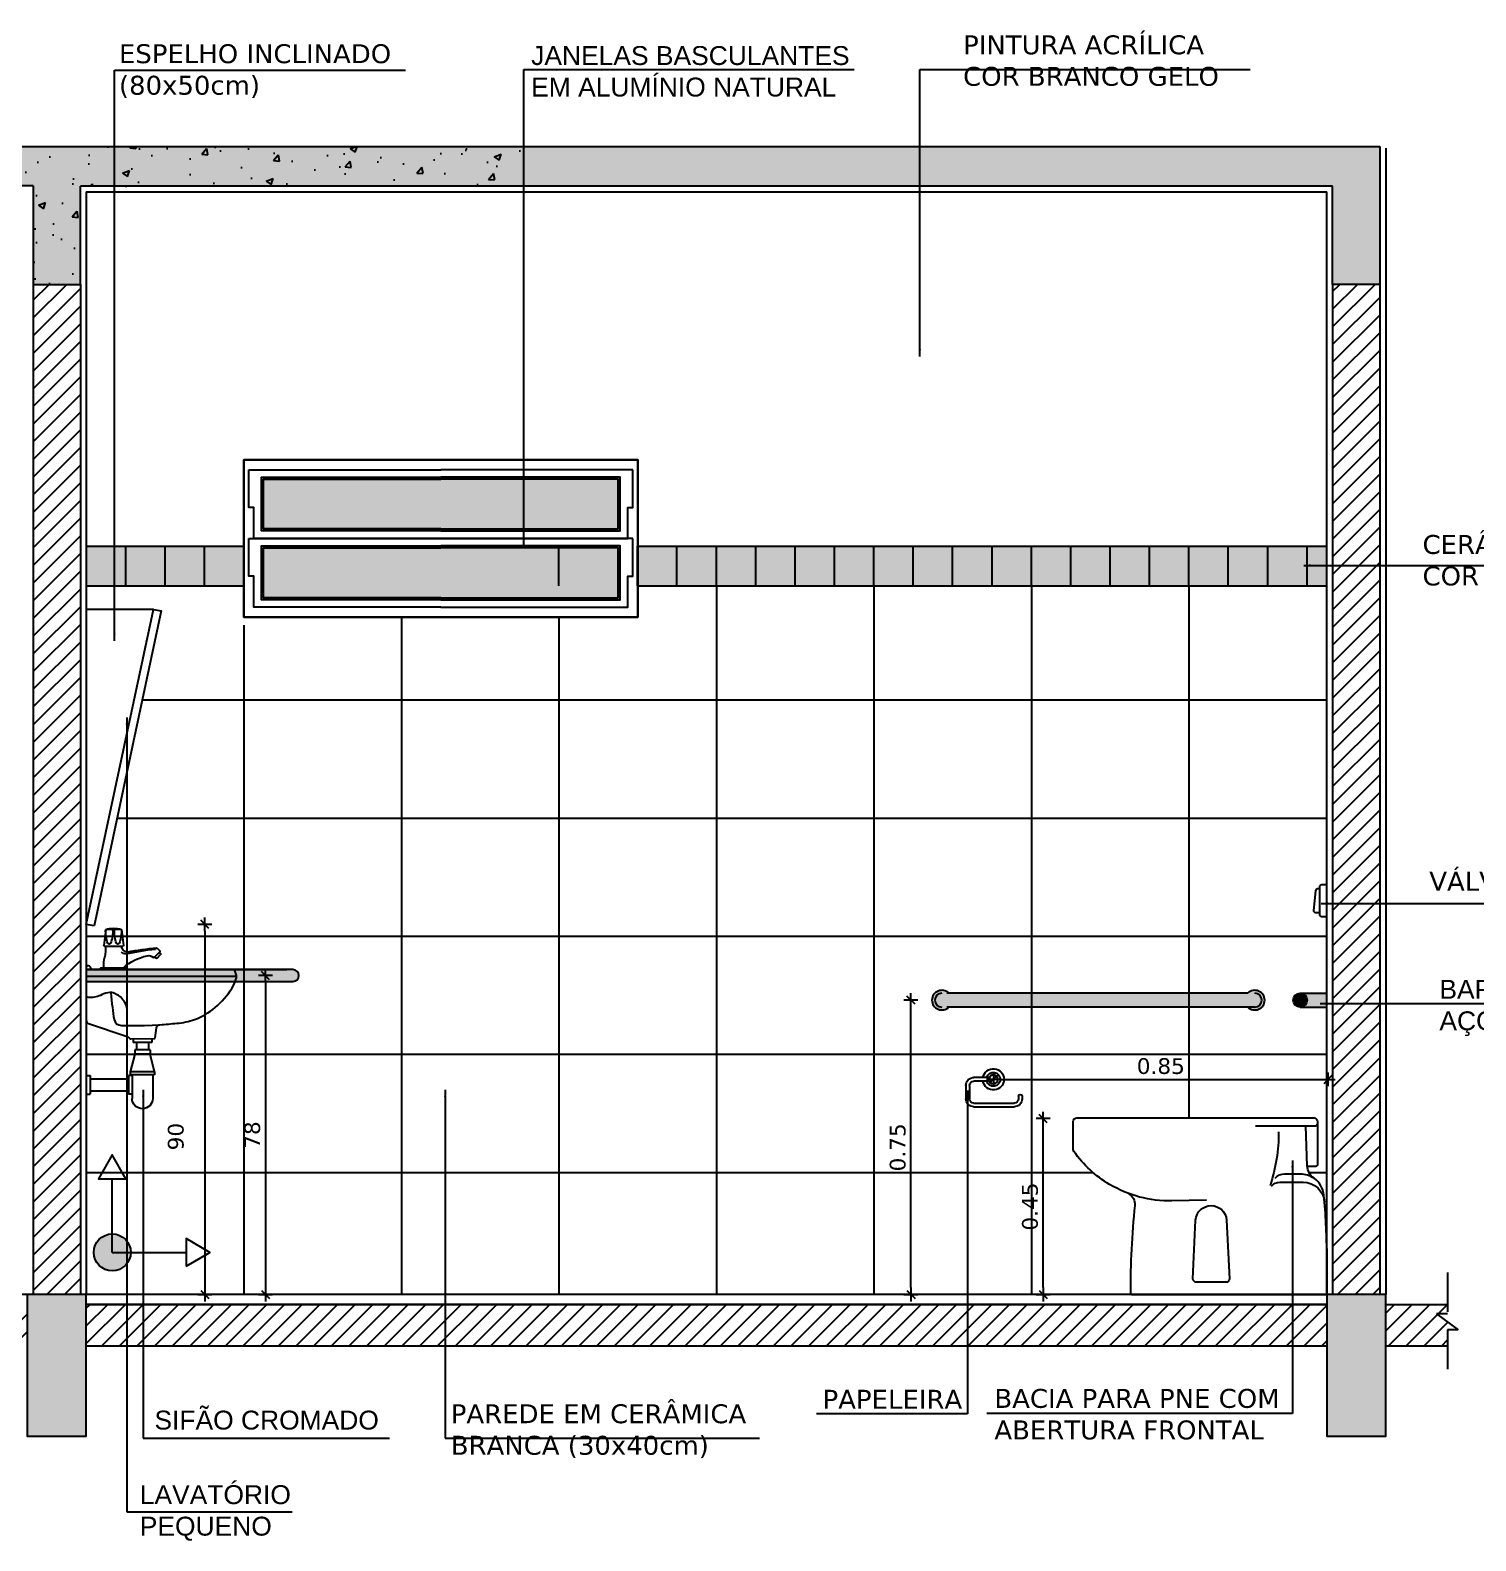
# Model space of a CAD drawing. Extents: x -36 to 357, y 137 to 237.
# Drawn here: x 11.603 to 15.274, y 202.819 to 206.655 of the extents above; entities that cross this region are included whole.
import ezdxf

# ---------------------------------------------------------------- set-up
doc = ezdxf.new("R2010")
doc.units = 0
doc.header["$LTSCALE"] = 0.01
doc.linetypes.add('TRACEJADO_P', pattern=[0.1875, 0.125, -0.0625])
doc.layers.get('0').update_dxf_attribs({"linetype": 'CONTINUOUS'})
doc.layers.get('DEFPOINTS').update_dxf_attribs({"linetype": 'CONTINUOUS'})
for name, color, linetype in [('01', 1, 'CONTINUOUS'), ('0_HATCH', 1, 'CONTINUOUS'), ('252', 252, 'CONTINUOUS'), ('A-ESQUADRIAS', 2, 'CONTINUOUS'), ('A-SIMBO', 2, 'CONTINUOUS'), ('AR-CORTE', 1, 'CONTINUOUS'), ('AR-ID-PIS', 1, 'CONTINUOUS'), ('ARQ-ALV-CORTE', 3, 'CONTINUOUS'), ('ARQ-CTA-1_025', 1, 'CONTINUOUS'), ('ARQ-EQP-VISTA', 1, 'CONTINUOUS'), ('ARQ-HTC', 9, 'CONTINUOUS'), ('ARQ-SMB-1_025', 1, 'CONTINUOUS'), ('ARQ-TXT-1_025', 2, 'CONTINUOUS'), ('ARQ_CORTE', 1, 'CONTINUOUS')]:
    doc.layers.add(name, color=color, linetype=linetype)
doc.styles.add('ESC-50-A20', font='arial.ttf', dxfattribs={"height": 0.1})
doc.styles.add('FNDE Texto Cota 0025', font='verdana.ttf', dxfattribs={"height": 0.04})
doc.dimstyles.new('FNDE 1-0025', dxfattribs={"dimscale": 5, "dimtxt": 0.04, "dimasz": 0.0035, "dimexe": 0.15, "dimexo": 0.15, "dimgap": 0.0025, "dimtad": 1, "dimzin": 1, "dimdsep": 46, "dimtxsty": 'FNDE Texto Cota 0025', "dimblk": 'tic', "dimcen": 0.015, "dimdle": 0.15, "dimse1": 1, "dimse2": 1, "dimclrd": 251, "dimclre": 251, "dimclrt": 256, "dimaunit": 1, "dimadec": 3, "dimazin": 0, "dimtfac": 1, "dimtix": 1, "dimtmove": 2, "dimatfit": 3, "dimfxl": 0.15, "dimtvp": 1, "dimtolj": 1, "dimtzin": 0, "dimarcsym": 0})
pattern_1 = [(50, (-5.31782, 5.03533), (0.18218467, -0.01593909), [0.01905, -0.20955]), (355, (-5.31782, 5.03533), (-0.03524342, 0.19105685), [0.01524, -0.16764058]), (100.45144, (-5.30264, 5.034), (0.14694125, 0.17511775), [0.01619001, -0.17809024]), (46.1842, (-5.31782, 5.08613), (0.27107904, -0.04204233), [0.028575, -0.314325]), (96.63556, (-5.29523, 5.08263), (0.23740413, 0.24742612), [0.02428502, -0.2671356]), (351.18415, (-5.31782, 5.08613), (0.23740413, 0.24742612), [0.02285997, -0.25145973]), (21, (-5.29242, 5.07343), (0.15161439, -0.1022652), [0.01905, -0.20955]), (326, (-5.29242, 5.07343), (0.06180203, 0.18418797), [0.01524, -0.16764]), (71.451445, (-5.27979, 5.06491), (0.21341642, 0.08192277), [0.01619001, -0.17808994]), (37.5, (-5.317824, 5.03533), (0.003088603, 0.084555039), [0, -0.165608, 0, -0.17018, 0, -0.168275]), (7.5, (-5.31782, 5.03533), (0.066819663, 0.100180575), [0, -0.097028, 0, -0.161798, 0, -0.064135]), (327.5, (-5.374466, 5.03533), (0.135590595, -0.005728744), [0, -0.0635, 0, -0.19812, 0, -0.26289]), (317.5, (-5.39987, 5.03533), (0.14812918, 0.02542649), [0, -0.08255, 0, -0.131572, 0, -0.18669])]
pattern_2 = [(45, (-38.961192, 217.76527), (-0.02245064, 0.02245064), [])]

# ---------------------------------------------------------------- blocks, each defined once
blk = doc.blocks.new('P51_v')
for points in [[(0.0322, 0.4483, 0.400711), (0.0237, 0.4395), (0.0237, 0.3289, 0.414214), (0.0273, 0.3254), (0.0493, 0.3254)], [(0.0237, 0.4345, 0.414214), (0.0308, 0.4274), (0.1808, 0.4274)], [(0.0323, 0.2951, 0.235701), (0.0494, 0.3264), (0.0531, 0.4273)], [(0.1221, 0.4129, 0.07958), (0.1439, 0.2769)], [(0, 0.1067, -0.021698), (0.0071, 0.2522, -0.218913), (0.0323, 0.2951, -0.154828), (0.0667, 0.3058), (0.1076, 0.3055, -0.202881), (0.1322, 0.2949)], [(0.5032, 0.2565, 0.298628), (0.4873, 0.2264, -0.027202), (0.4987, 0.0035, -0.41338), (0.4952, 0), (0, 0)], [(0, 0.1172), (0, 0.0036, 0.414214), (0.0036, 0)]]:
    blk.add_lwpolyline(points, format="xyb")
at = {"ltscale": 0.40144}
blk.add_lwpolyline([(0.3055, 0.2396), (0.3931, 0.2378, 0.140336), (0.5515, 0.2797, 0.104572), (0.642, 0.3633, 0.148018), (0.6437, 0.3682), (0.6437, 0.4395, 0.414214), (0.6348, 0.4484), (0.0322, 0.4483)], format="xyb", dxfattribs=at)
at = {"ltscale": 0.192763}
blk.add_lwpolyline([(0.6346, 0.4484), (0.6004, 0.4484)], dxfattribs=at)
at = {"ltscale": 0.334659}
blk.add_lwpolyline([(0.14, 0.2755, 0.222474), (0.1195, 0.2851), (0.06, 0.2853, 0.391206), (0.0056, 0.2353)], format="xyb", dxfattribs=at)
at = {"ltscale": 0.21}
blk.add_lwpolyline([(0.2542, 0.189), (0.2473, 0.04, 0.414214), (0.2562, 0.0311), (0.3308, 0.0311, 0.414214), (0.3397, 0.04), (0.3329, 0.189, 0.934155)], format="xyb", close=True, dxfattribs=at)
blk = doc.blocks.new('A$C10CE5047')
at = {"layer": '01', "ltscale": 10}
for p, q in [((0.0828, 0.0742), (0.123, 0.0742)), ((0.0828, 0.0649), (0.1221, 0.0649)), ((0.1331, 0.0539), (0.1331, 0.0203)), ((0.1424, 0.055), (0.1424, 0.0184)), ((0, 0.0265), (0, 0.0203)), ((0.0093, 0.0265), (0.0093, 0.0203)), ((0.1221, 0.0093), (0.0203, 0.0093)), ((0.1235, 0), (0.0193, 0))]:
    blk.add_line(p, q, dxfattribs=at)
blk.add_circle((0.0726, 0.0695), 0.0112, dxfattribs=at)
for centre, radius, start, end in [((0.0726, 0.0695), 0.027, 9.9166, 350.0834), ((0.0726, 0.0695), 0.0175, 15.3895, 344.6105), ((0.1221, 0.0539), 0.0203, 0, 90), ((0.1221, 0.0539), 0.011, 0, 90), ((0.0047, 0.0265), 0.00466, 0, 180), ((0.0203, 0.0203), 0.0203, 180, 270), ((0.0203, 0.0203), 0.011, 180, 270), ((0.1221, 0.0203), 0.011, 270, 0), ((0.1221, 0.0203), 0.0203, 270, 0)]:
    blk.add_arc(centre, radius, start, end, dxfattribs=at)
blk = doc.blocks.new('tic')
at = {"color": 251}
for p, q in [((-1, 0), (1, 0)), ((0, -1), (0, 1))]:
    blk.add_line(p, q, dxfattribs=at)
blk.add_line((-0.6, -0.6), (0.6, 0.6))
blk = doc.blocks.new('*D305')
at = {"layer": 'ARQ-CTA-1_025', "color": 251, "lineweight": -2}
blk.add_line((14.0669, 203.9911), (14.8819, 203.9911), dxfattribs=at)
at = {"layer": 'DEFPOINTS', "color": 0}
for p in [(14.8994, 204.048), (14.0494, 203.9911), (14.8994, 203.9911)]:
    blk.add_point(p, dxfattribs=at)
at = {"layer": 'ARQ-CTA-1_025', "color": 251, "lineweight": -2, "xscale": 0.0175, "yscale": 0.0175, "zscale": 0.0175, "rotation": 180}
blk.add_blockref('tic', (14.0494, 203.9911), dxfattribs=at)
at = {"layer": 'ARQ-CTA-1_025', "color": 251, "lineweight": -2, "xscale": 0.0175, "yscale": 0.0175, "zscale": 0.0175}
blk.add_blockref('tic', (14.8994, 203.9911), dxfattribs=at)
at = {"layer": 'ARQ-CTA-1_025', "insert": (14.4744, 204.0245), "char_height": 0.04, "attachment_point": 5, "style": 'FNDE Texto Cota 0025'}
blk.add_mtext('\\A1;0.85', dxfattribs=at)
blk = doc.blocks.new('LAV PNE LATERAL')
for p, q in [((-603.2947, -666.3006), (-603.2947, -666.31)), ((-603.2478, -666.3006), (-603.2478, -666.31)), ((-603.3022, -666.3849), (-603.2909, -666.34)), ((-603.2947, -666.31), (-603.2478, -666.31)), ((-603.2909, -666.3287), (-603.2909, -666.34)), ((-603.2909, -666.3287), (-603.2516, -666.3287)), ((-603.2909, -666.34), (-603.2516, -666.34)), ((-603.2862, -666.31), (-603.2862, -666.3287)), ((-603.2563, -666.31), (-603.2563, -666.3287)), ((-603.2516, -666.3287), (-603.2516, -666.34)), ((-603.2516, -666.34), (-603.2403, -666.3849)), ((-603.3022, -666.3849), (-603.2403, -666.3849)), ((-603.3022, -666.3849), (-603.3022, -666.3924)), ((-603.3022, -666.3924), (-603.2403, -666.3924)), ((-603.2975, -666.3924), (-603.2975, -666.4524)), ((-603.245, -666.3924), (-603.245, -666.4524)), ((-603.245, -666.3946), (-603.2356, -666.3946)), ((-603.2403, -666.3849), (-603.2403, -666.3924)), ((-603.2356, -666.3946), (-603.2356, -666.4414)), ((-603.1381, -666.403), (-603.2356, -666.403)), ((-603.1287, -666.3946), (-603.1381, -666.3946)), ((-603.1381, -666.3946), (-603.1381, -666.4414)), ((-603.245, -666.4414), (-603.2356, -666.4414)), ((-603.1381, -666.433), (-603.2356, -666.433)), ((-603.1287, -666.4414), (-603.1381, -666.4414))]:
    blk.add_line(p, q)
blk.add_lwpolyline([(-603.3007, -666.3004, -0.420767), (-603.3032, -666.2984), (-603.3067, -666.2729, 0.358645), (-603.3157, -666.2654, -0.011449), (-603.3587, -666.2614, -0.074464), (-603.4037, -666.2519, -0.084991), (-603.4557, -666.2219, -0.077274), (-603.4987, -666.1719, -0.086085), (-603.5097, -666.1459, -0.180438), (-603.5097, -666.1404), (-603.5057, -666.1279, -0.346811), (-603.5017, -666.1254), (-603.1432, -666.1254, 0.266058), (-603.1407, -666.1229, -0.12294), (-603.1367, -666.1164, -0.56619), (-603.1287, -666.1194), (-603.1287, -666.2544, -0.302286), (-603.1342, -666.2624), (-603.2327, -666.2954, 0.179927), (-603.2386, -666.2997, -0.062229), (-603.2389, -666.3, -0.198647), (-603.2417, -666.3009)], format="xyb", close=True)
blk.add_lwpolyline([(-603.1287, -666.1419), (-603.5101, -666.1419)])
for points in [[(-603.1908, -666.1835), (-603.1917, -666.1937), (-603.1927, -666.2033), (-603.1937, -666.2123), (-603.1948, -666.2208), (-603.1959, -666.2289), (-603.197, -666.2367), (-603.1981, -666.2444), (-603.1992, -666.2519, -0.362212), (-603.2177, -666.2669), (-603.2442, -666.2674), (-603.2762, -666.2669), (-603.3157, -666.2654)], [(-603.2327, -666.2309, -0.194955), (-603.2187, -666.1984, -0.166893), (-603.1932, -666.1838, -0.051936), (-603.1886, -666.1836, -0.07769), (-603.1687, -666.1889, 0.132486), (-603.1367, -666.1959, 0.064859), (-603.1307, -666.1954, 0.31159), (-603.1287, -666.1934)]]:
    blk.add_lwpolyline(points, format="xyb")
blk.add_arc((-603.2712, -666.4524), 0.0262, 180, 0)
blk = doc.blocks.new('Torneira-pia')
for p, q in [((-0.02, 0.102), (-0.0249, 0.0611)), ((0.0025, 0.102), (-0.0025, 0.102)), ((0.02, 0.102), (0.0249, 0.0611)), ((-0.1166, 0.0441), (-0.1196, 0.0412)), ((-0.1104, 0.0292), (-0.1196, 0.0384)), ((-0.11, 0.055), (-0.1173, 0.0477)), ((-0.1039, 0.0314), (-0.1173, 0.0448)), ((-0.11, 0.055), (-0.1062, 0.0524)), ((0.0239, 0.06), (-0.0239, 0.06)), ((-0.1046, 0.0321), (-0.1075, 0.0292)), ((0.035, 0), (-0.035, 0)), ((0.03, 0.005), (-0.03, 0.005))]:
    blk.add_line(p, q)
for centre, radius, start, end in [((0.0719, 0.0982), 0.092, 177.6034, 200.1558), ((0, 0.0368), 0.0682, 72.9385, 107.0615), ((-0.0113, 0.041), 0.0616, 81.8403, 98.1597), ((-0.0813, 0.0953), 0.0791, 338.6089, 4.8699), ((0.0813, 0.0953), 0.0791, 175.1301, 201.3911), ((0.0113, 0.041), 0.0616, 81.8403, 98.1597), ((-0.0719, 0.0982), 0.092, 339.8442, 2.3966), ((-0.1181, 0.0398), 0.002, 135, 225), ((-0.1159, 0.0463), 0.002, 135, 225), ((-0.1532, -0.5551), 0.6116, 78.859, 85.9517), ((-0.1704, -0.5559), 0.6116, 76.885, 83.9777), ((-0.035, 0.06), 0.015, 270, 360), ((-0.0311, 0.0548), 0.015, 268.026, 316.2501), ((-0.0239, 0.061), 0.001, 173.211, 270), ((-0.0111, 0.0697), 0.00469, 223.7277, 316.2723), ((0.0111, 0.0697), 0.00469, 223.7277, 316.2723), ((0.1725, 0.06), 0.1525, 180, 190.3889), ((0.0239, 0.061), 0.001, 270, 6.789), ((-0.109, 0.0306), 0.002, 225, 315), ((-0.1025, 0.0328), 0.002, 225, 310.4055), ((-0.0895, 0.0175), 0.018, 75.634, 130.4055), ((-0.1132, -0.0965), 0.1345, 48.9913, 77.8786), ((-0.03, 0), 0.005, 90, 180), ((-0.1275, 0.005), 0.1525, 0, 10.3889), ((0.03, 0), 0.005, 0, 90)]:
    blk.add_arc(centre, radius, start, end)
blk = doc.blocks.new('ind-pis')
at = {"layer": 'AR-ID-PIS'}
h = blk.add_hatch(color=252, dxfattribs=at)
h.dxf.hatch_style = 1
edge = h.paths.add_edge_path()
edge.add_arc((0, 0), 0.05, 0, 360)
for q in [(-0.2, 0), (0, -0.1995)]:
    blk.add_line((0, 0), q, dxfattribs=at)
for points in [[(-0.2, 0.0371), (-0.2642, 0), (-0.2, -0.0371)], [(-0.0371, -0.1995), (0, -0.2638), (0.0371, -0.1995)]]:
    blk.add_lwpolyline(points, close=True, dxfattribs=at)
blk.add_circle((0, 0), 0.05, dxfattribs=at)
blk = doc.blocks.new('*D306')
at = {"layer": 'ARQ-CTA-1_025', "color": 251, "lineweight": -2}
blk.add_line((14.1757, 203.4622), (14.1757, 203.8739), dxfattribs=at)
at = {"layer": 'DEFPOINTS', "color": 0}
for p in [(13.9459, 203.8914), (14.1757, 203.8914), (13.9958, 203.4447)]:
    blk.add_point(p, dxfattribs=at)
at = {"layer": 'ARQ-CTA-1_025', "color": 251, "lineweight": -2, "xscale": 0.0175, "yscale": 0.0175, "zscale": 0.0175}
for p, rotation in [((14.1757, 203.8914), 90), ((14.1757, 203.4447), 270)]:
    blk.add_blockref('tic', p, dxfattribs=dict(at, rotation=rotation))
at = {"layer": 'ARQ-CTA-1_025', "insert": (14.1424, 203.6681), "char_height": 0.04, "attachment_point": 5, "rotation": 90, "style": 'FNDE Texto Cota 0025'}
blk.add_mtext('\\A1;0.45', dxfattribs=at)
blk = doc.blocks.new('*D326')
at = {"layer": 'ARQ-CTA-1_025', "color": 251, "lineweight": -2}
blk.add_line((13.8397, 203.4622), (13.8397, 204.1747), dxfattribs=at)
at = {"layer": 'DEFPOINTS', "color": 0}
for p in [(13.8397, 204.1922), (14.0091, 204.1922, -2), (14.0091, 203.4447, -2)]:
    blk.add_point(p, dxfattribs=at)
at = {"layer": 'ARQ-CTA-1_025', "color": 251, "lineweight": -2, "xscale": 0.0175, "yscale": 0.0175, "zscale": 0.0175}
for p, rotation in [((13.8397, 204.1922), 90), ((13.8397, 203.4447), 270)]:
    blk.add_blockref('tic', p, dxfattribs=dict(at, rotation=rotation))
at = {"layer": 'ARQ-CTA-1_025', "insert": (13.8064, 203.8184), "char_height": 0.04, "attachment_point": 5, "rotation": 90, "style": 'FNDE Texto Cota 0025'}
blk.add_mtext('\\A1;0.75', dxfattribs=at)
blk = doc.blocks.new('*D463')
at = {"layer": 'ARQ-CTA-1_025', "color": 251, "lineweight": -2}
blk.add_line((12.0468, 204.367), (12.0468, 203.4622), dxfattribs=at)
at = {"layer": 'DEFPOINTS', "color": 0}
for p in [(12.1325, 204.3845), (12.0468, 203.4447), (12.0637, 203.4447, -0.0265)]:
    blk.add_point(p, dxfattribs=at)
at = {"layer": 'ARQ-CTA-1_025', "color": 251, "lineweight": -2, "xscale": 0.0175, "yscale": 0.0175, "zscale": 0.0175}
for p, rotation in [((12.0468, 204.3845), 90), ((12.0468, 203.4447), 270)]:
    blk.add_blockref('tic', p, dxfattribs=dict(at, rotation=rotation))
at = {"layer": 'ARQ-CTA-1_025', "insert": (11.9732, 203.8457), "char_height": 0.04, "attachment_point": 5, "rotation": 90, "style": 'FNDE Texto Cota 0025'}
blk.add_mtext('\\A1;90', dxfattribs=at)
blk = doc.blocks.new('*D464')
at = {"layer": 'ARQ-CTA-1_025', "color": 251, "lineweight": -2}
blk.add_line((12.2008, 204.2372), (12.2008, 203.4622), dxfattribs=at)
at = {"layer": 'DEFPOINTS', "color": 0}
for p in [(12.2008, 204.2547), (12.2001, 203.4447, -0.0246), (12.2008, 203.4447)]:
    blk.add_point(p, dxfattribs=at)
at = {"layer": 'ARQ-CTA-1_025', "color": 251, "lineweight": -2, "xscale": 0.0175, "yscale": 0.0175, "zscale": 0.0175}
for p, rotation in [((12.2008, 204.2547), 90), ((12.2008, 203.4447), 270)]:
    blk.add_blockref('tic', p, dxfattribs=dict(at, rotation=rotation))
at = {"layer": 'ARQ-CTA-1_025', "insert": (12.1674, 203.8497), "char_height": 0.04, "attachment_point": 5, "rotation": 90, "style": 'FNDE Texto Cota 0025'}
blk.add_mtext('\\A1;78', dxfattribs=at)

msp = doc.modelspace()

# ---------------------------------------------------------------- hatches: boundary and pattern name
at = {"layer": '01'}
h = msp.add_hatch(dxfattribs=at)
h.set_pattern_fill('ANSI31', color=251, scale=0.01)
h.set_pattern_definition(pattern_2)
h.paths.add_polyline_path([(11.7308, 206.0097), (11.6108, 206.0097), (11.6108, 203.4447), (11.7308, 203.4447)])
h.paths.add_polyline_path([(15.0308, 206.0097), (14.9108, 206.0097), (14.9108, 203.4447), (15.0308, 203.4447)])
at = {"layer": '01', "linetype": 'Continuous'}
h = msp.add_hatch(color=256, dxfattribs=at)
h.set_gradient(color1=(91, 91, 91), one_color=1, tint=1, name='INVHEMISPHERICAL')
h.paths.add_polyline_path([(13.0966, 205.5153), (12.1954, 205.5153), (12.1954, 205.3887), (13.0966, 205.3887)])
h.paths.add_polyline_path([(12.1954, 205.2141), (13.0966, 205.2141), (13.0966, 205.3407), (12.1954, 205.3407)])
at = {"layer": '01'}
h = msp.add_hatch(color=256, dxfattribs=at)
h.set_gradient(color1=(91, 91, 91), rotation=90, one_color=1, tint=1, name='CYLINDER')
edge = h.paths.add_edge_path()
edge.add_line((11.7458, 204.2697), (11.7458, 204.2397))
edge.add_line((11.7458, 204.2397), (12.2706, 204.2397))
edge.add_arc((12.2706, 204.2547), 0.015, 270, 450)
edge.add_line((12.2706, 204.2697), (11.7458, 204.2697))
h = msp.add_hatch(color=256, dxfattribs=at)
h.set_gradient(color1=(91, 91, 91), rotation=90, one_color=1, tint=1, name='SPHERICAL')
h.paths.add_polyline_path([(13.9362, 204.1747), (13.9183, 204.1747, -1), (13.9183, 204.2097), (13.9362, 204.2097, 2.448775)])
h = msp.add_hatch(color=256, dxfattribs=at)
h.set_gradient(color1=(91, 91, 91), rotation=90, one_color=1, tint=1, name='CYLINDER')
edge = h.paths.add_edge_path()
edge.add_line((14.7133, 204.2097), (13.9183, 204.2097))
edge.add_arc((13.9173, 204.1922), 0.0175, 86.6753, 273.3247)
edge.add_line((13.9183, 204.1747), (14.7133, 204.1747))
edge.add_arc((14.7133, 204.1922), 0.0175, 270, 450)
h = msp.add_hatch(color=256, dxfattribs=at)
h.set_gradient(color1=(91, 91, 91), rotation=90, one_color=1, tint=1, name='SPHERICAL')
h.paths.add_polyline_path([(14.6955, 204.2097), (14.7133, 204.2097, -1), (14.7133, 204.1747), (14.6955, 204.1747, 2.448775)])
h = msp.add_hatch(color=256, dxfattribs=at)
h.set_gradient(color1=(91, 91, 91), rotation=90, one_color=1, tint=1, name='SPHERICAL')
h.paths.add_polyline_path([(14.8108, 204.1922, 1), (14.8458, 204.1922, 1)])
h = msp.add_hatch(color=256, dxfattribs=at)
h.set_gradient(color1=(91, 91, 91), rotation=90, one_color=1, tint=1, name='CYLINDER')
h.paths.add_polyline_path([(14.8953, 204.2097), (14.8283, 204.2097, -0.414214), (14.8458, 204.1922, -0.414214), (14.8283, 204.1747), (14.8953, 204.1747)])
h = msp.add_hatch(dxfattribs=at)
h.set_pattern_fill('ANSI31', color=251, scale=0.01)
h.set_pattern_definition(pattern_2)
h.paths.add_polyline_path([(11.5958, 203.4197), (8.4458, 203.4197), (8.4458, 203.3149), (11.5958, 203.3149)])
h.paths.add_polyline_path([(14.8958, 203.4197), (11.7458, 203.4197), (11.7458, 203.3147), (14.8958, 203.3147)])
h = msp.add_hatch(dxfattribs=at)
h.set_pattern_fill('ANSI31', color=251, scale=0.01)
h.set_pattern_definition([(45, (-79.443323, 215.14462), (-0.02245064, 0.02245064), [])])
h.paths.add_polyline_path([(15.1747, 203.3959), (15.2023, 203.3959), (15.2023, 203.4197), (15.0459, 203.4197), (15.0459, 203.3147), (15.2023, 203.3147), (15.2023, 203.3549), (15.2298, 203.3549)])
at = {"layer": '0_HATCH'}
h = msp.add_hatch(color=10, dxfattribs=at)
h.paths.add_polyline_path([(14.8958, 205.3447), (13.1458, 205.3447), (13.1458, 205.2447), (14.8958, 205.2447)])
h.paths.add_polyline_path([(12.1458, 205.3447), (11.7458, 205.3447), (11.7458, 205.2447), (12.1458, 205.2447)])
at = {"layer": 'ARQ-HTC'}
h = msp.add_hatch(dxfattribs=at)
h.set_pattern_fill('AR-CONC', color=251, scale=0.001, style=0)
h.set_pattern_definition(pattern_1)
h.paths.add_polyline_path([(15.0308, 206.3597), (10.7137, 206.3597), (10.7137, 206.2597), (11.6108, 206.2597), (11.6108, 206.0097), (11.7308, 206.0097), (11.7308, 206.2592), (14.9108, 206.2592), (14.9108, 206.0097), (15.0308, 206.0097)])
h = msp.add_hatch(dxfattribs=at)
h.set_pattern_fill('AR-CONC', color=251, scale=0.001, style=0)
h.set_pattern_definition(pattern_1)
h.paths.add_polyline_path([(12.8632, 206.3597), (10.7137, 206.3597), (10.7137, 206.2597), (11.6108, 206.2597), (11.6108, 206.0097), (11.7308, 206.0097), (11.7308, 206.2592), (12.8632, 206.2592)])
h = msp.add_hatch(dxfattribs=at)
h.set_pattern_fill('AR-CONC', color=251, scale=0.001, style=0)
h.set_pattern_definition([(50, (-38.96119, 217.76527), (0.18218467, -0.0159391), [0.01905, -0.20955]), (355, (-38.9612, 217.76527), (-0.0352434, 0.19105685), [0.01524, -0.1676406]), (100.45144, (-38.94601, 217.76394), (0.14694125, 0.17511775), [0.01619, -0.17809024]), (46.1842, (-38.9612, 217.81607), (0.271079, -0.0420423), [0.028575, -0.314325]), (96.63556, (-38.9386, 217.81257), (0.2374041, 0.2474261), [0.024285, -0.2671356]), (351.18415, (-38.9612, 217.81607), (0.2374041, 0.2474261), [0.02286, -0.2514597]), (21, (-38.93579, 217.80337), (0.1516144, -0.1022652), [0.01905, -0.20955]), (326, (-38.9358, 217.80337), (0.061802, 0.18418797), [0.01524, -0.16764]), (71.45144, (-38.92316, 217.79485), (0.2134164, 0.08192277), [0.01619, -0.17808994]), (37.5, (-38.96119, 217.76527), (0.0030886, 0.08455504), [0, -0.165608, 0, -0.17018, 0, -0.168275]), (7.5, (-38.96119, 217.76527), (0.06681966, 0.10018057), [0, -0.097028, 0, -0.161798, 0, -0.064135]), (327.5, (-39.017834, 217.76527), (0.135590595, -0.00572874), [0, -0.0635, 0, -0.19812, 0, -0.26289]), (317.5, (-39.04323, 217.76527), (0.14812918, 0.0254265), [0, -0.08255, 0, -0.131572, 0, -0.18669])])
h.paths.add_polyline_path([(15.0458, 203.4447), (14.8958, 203.4447), (14.8958, 203.0847), (15.0458, 203.0847)])
h.paths.add_polyline_path([(11.7458, 203.4447), (11.7308, 203.4447), (11.7308, 203.4447), (11.6108, 203.4447), (11.5958, 203.4447), (11.5958, 203.0847), (11.7458, 203.0847)])
h.paths.add_polyline_path([(8.4458, 203.4447), (8.2958, 203.4447), (8.2958, 203.0847), (8.4458, 203.0847)])

# ---------------------------------------------------------------- linework, layer by layer
at = {"layer": '01'}
for p, q in [((15.0458, 206.3557), (15.0458, 203.4447)), ((11.7458, 206.2447, 10.9675), (11.7458, 203.4447)), ((11.7458, 206.2447, 10.9675), (11.7458, 203.4447)), ((11.7458, 206.2447, 10.9675), (14.8958, 206.2447, 21.4364)), ((14.8958, 203.4447, -21.3991), (14.8958, 206.2447, 21.4364))]:
    msp.add_line(p, q, dxfattribs=at)
at = {"layer": '01', "color": 251}
for p, q in [((12.1458, 205.5447), (12.1458, 205.1647)), ((12.1458, 205.2447, 0), (12.1458, 205.3447, 0)), ((12.9458, 205.2447, 0), (12.9458, 205.3447, 0)), ((13.1458, 205.2447, 0), (13.1458, 205.3447, 0))]:
    msp.add_line(p, q, dxfattribs=at)
at = {"layer": '01', "color": 252}
msp.add_line((14.8506, 203.7547, 0.0589), (14.8958, 203.7547, 0.0593), dxfattribs=at)
at = {"layer": '01'}
for points in [[(14.8773, 204.4747), (14.8723, 204.4747, 0.385314), (14.8673, 204.4702), (14.8623, 204.4202, 0.443716), (14.8673, 204.4147), (14.8773, 204.4147)], [(14.8923, 204.4847), (14.8823, 204.4847, 0.414214), (14.8773, 204.4797), (14.8773, 204.4097, 0.414214), (14.8823, 204.4047), (14.8923, 204.4047)]]:
    msp.add_lwpolyline(points, format="xyb", dxfattribs=at)
at = {"layer": '252', "color": 251}
for p, q in [((11.7458, 205.3447), (12.1458, 205.3447)), ((11.8458, 205.2447), (11.8458, 205.3447)), ((11.9458, 205.2447), (11.9458, 205.3447)), ((12.0456, 205.2447, 0.0161), (12.0456, 205.3447, 0.0161)), ((13.1458, 205.3447), (14.8958, 205.3447)), ((13.2458, 205.2447), (13.2458, 205.3447)), ((13.3458, 205.2447), (13.3458, 205.3447)), ((13.4458, 205.2447), (13.4458, 205.3447)), ((13.5458, 205.2447), (13.5458, 205.3447)), ((13.6458, 205.2447), (13.6458, 205.3447)), ((13.7458, 205.2447), (13.7458, 205.3447)), ((13.8458, 205.2447), (13.8458, 205.3447)), ((13.9458, 205.2447), (13.9458, 205.3447)), ((14.0458, 205.2447), (14.0458, 205.3447)), ((14.1458, 205.2447), (14.1458, 205.3447)), ((14.2458, 205.2447), (14.2458, 205.3447)), ((14.3458, 205.2447), (14.3458, 205.3447)), ((14.4458, 205.2447), (14.4458, 205.3447)), ((14.5458, 205.2458, -0.0107), (14.5458, 205.3447, -0.0107)), ((14.6458, 205.2447), (14.6458, 205.3447)), ((14.7458, 205.2447), (14.7458, 205.3447)), ((14.8458, 205.2447), (14.8458, 205.3447)), ((11.7458, 205.2447), (12.1458, 205.2447)), ((13.1458, 205.2447), (14.8958, 205.2447)), ((13.3458, 205.2447), (13.3458, 203.4447)), ((13.7458, 205.2447), (13.7458, 203.4447)), ((14.1458, 205.2447), (14.1458, 203.4447)), ((14.5458, 205.2458, -0.0107), (14.5458, 203.8931, -0.0107)), ((12.5458, 205.1647), (12.5458, 203.4447)), ((12.9458, 205.1647), (12.9458, 203.4447)), ((12.1458, 205.1447), (12.1458, 203.4447))]:
    msp.add_line(p, q, dxfattribs=at)
at = {"layer": '252', "color": 252}
for p, q in [((11.888, 204.9547, 0.0317), (14.8958, 204.9547, 0.0593)), ((11.8239, 204.6547, 0.0311), (14.8958, 204.6547, 0.0593)), ((11.7458, 204.3547, 0.0301), (14.8958, 204.3547, 0.0593)), ((11.7458, 204.0547, 0.0304), (14.8958, 204.0547, 0.0593)), ((11.7458, 203.7547, 0.0304), (14.3022, 203.7547, 0.0539))]:
    msp.add_line(p, q, dxfattribs=at)
at = {"layer": 'A-ESQUADRIAS', "color": 2, "elevation": -0.0161}
for points in [[(13.146, 205.1647), (12.146, 205.1647), (12.146, 205.5647), (13.146, 205.5647)], [(13.146, 205.5647), (12.146, 205.5647), (12.146, 205.1647), (13.146, 205.1647)]]:
    msp.add_lwpolyline(points, close=True, dxfattribs=at)
at = {"layer": 'A-ESQUADRIAS', "color": 1, "elevation": -0.0161}
for points in [[(12.1587, 205.5393), (12.646, 205.5393)], [(12.646, 205.3647), (12.1714, 205.3647), (12.1714, 205.4435), (12.1587, 205.4435), (12.1587, 205.5393)], [(13.1333, 205.5393), (12.646, 205.5393)], [(12.646, 205.3647), (13.1206, 205.3647), (13.1206, 205.4435), (13.1333, 205.4435), (13.1333, 205.5393)], [(12.646, 205.3837), (12.1904, 205.3837), (12.1904, 205.5203), (12.646, 205.5203)], [(12.646, 205.3887), (12.1954, 205.3887), (12.1954, 205.5153), (12.646, 205.5153)], [(12.646, 205.3837), (13.1016, 205.3837), (13.1016, 205.5203), (12.646, 205.5203)], [(12.646, 205.3887), (13.0966, 205.3887), (13.0966, 205.5153), (12.646, 205.5153)], [(12.646, 205.1901), (12.1714, 205.1901), (12.1714, 205.2689), (12.1587, 205.2689), (12.1587, 205.3647)], [(12.1587, 205.3647), (12.646, 205.3647)], [(12.646, 205.2091), (12.1904, 205.2091), (12.1904, 205.3457), (12.646, 205.3457)], [(12.646, 205.2141), (12.1954, 205.2141), (12.1954, 205.3407), (12.646, 205.3407)], [(12.646, 205.1901), (13.1206, 205.1901), (13.1206, 205.2689), (13.1333, 205.2689), (13.1333, 205.3647)], [(13.1333, 205.3647), (12.646, 205.3647)], [(12.646, 205.2091), (13.1016, 205.2091), (13.1016, 205.3457), (12.646, 205.3457)], [(12.646, 205.2141), (13.0966, 205.2141), (13.0966, 205.3407), (12.646, 205.3407)]]:
    msp.add_lwpolyline(points, dxfattribs=at)
at = {"layer": 'A-SIMBO', "color": 2, "linetype": 'TRACEJADO_P', "elevation": -0.1233}
msp.add_lwpolyline([(15.2023, 203.5005), (15.2023, 203.3959), (15.1747, 203.3959), (15.2298, 203.3549), (15.2023, 203.3549), (15.2023, 203.2021)], dxfattribs=at)
at = {"layer": 'AR-CORTE'}
for p, q in [((11.7458, 204.2697), (12.2552, 204.2697)), ((14.6958, 204.2097), (13.9313, 204.2097)), ((14.8283, 204.2097), (14.8958, 204.2097)), ((14.7133, 204.1747), (13.9313, 204.1747)), ((14.8283, 204.1747), (14.8958, 204.1747))]:
    msp.add_line(p, q, dxfattribs=at)
at = {"layer": 'AR-CORTE', "color": 2}
msp.add_line((14.8994, 203.4447, -0.0593), (8.4494, 203.4447), dxfattribs=at)
at = {"layer": 'AR-CORTE'}
msp.add_circle((14.8283, 204.1922), 0.0175, dxfattribs=at)
for centre, radius, start, end in [((13.9183, 204.1922), 0.025, 44.427, 315.573), ((13.9183, 204.1922), 0.0175, 90, 270), ((14.7133, 204.1922), 0.025, 224.427, 135.573), ((14.7133, 204.1922), 0.0175, 270, 90)]:
    msp.add_arc(centre, radius, start, end, dxfattribs=at)
at = {"layer": 'ARQ-ALV-CORTE'}
for p, q in [((15.0308, 206.3597, -1.0727), (15.0308, 206.0097, -1.0727)), ((11.6108, 206.2597), (11.6108, 206.0097, -0.0402)), ((11.7308, 206.0097, -0.0402), (11.7308, 206.2592, -0.0001)), ((14.9108, 206.2592, -1.0698), (11.7308, 206.2592, -0.0001)), ((14.9108, 206.0097, -1.0698), (14.9108, 206.2592, -1.0698)), ((11.6108, 206.0097, -0.0402), (11.6108, 203.4447)), ((11.6108, 206.0097, -0.0402), (11.7308, 206.0097, -0.0402)), ((11.7308, 206.0097, -0.0402), (11.7308, 203.4447)), ((11.7308, 206.0097, -0.0402), (11.7308, 203.4447)), ((14.9108, 206.0097, -1.0698), (14.9108, 203.4447, -13.0976)), ((15.0308, 206.0097, -1.0727), (14.9108, 206.0097, -0.0029)), ((15.0308, 206.0097, -1.0698), (15.0308, 203.4447, -13.0976)), ((14.8958, 203.4197), (11.7458, 203.4197)), ((11.7458, 203.4197), (14.8958, 203.4197)), ((15.0459, 203.4197), (15.2023, 203.4197)), ((11.7458, 203.3147), (14.8958, 203.3147)), ((15.0458, 203.3147), (15.2023, 203.3147))]:
    msp.add_line(p, q, dxfattribs=at)
for points, elevation in [([(8.3108, 206.3597), (15.0308, 206.3597)], -0.0402), ([(11.6108, 206.2597), (8.4308, 206.2597)], -0.0029)]:
    msp.add_lwpolyline(points, dxfattribs=dict(at, elevation=elevation))
for points in [[(11.7458, 203.4447), (11.5958, 203.4447), (11.5958, 203.0847), (11.7458, 203.0847)], [(15.0458, 203.4447), (14.8958, 203.4447), (14.8958, 203.0847), (15.0458, 203.0847)]]:
    msp.add_lwpolyline(points, close=True, dxfattribs=at)
at = {"layer": 'ARQ-EQP-VISTA'}
for p, q in [((12.2706, 204.2697, -0.0593), (11.7458, 204.2697)), ((11.7458, 204.2397, 0.0012), (12.2706, 204.2397, -0.0593))]:
    msp.add_line(p, q, dxfattribs=at)
msp.add_arc((12.2706, 204.2547, -0.0593), 0.015, 270, 90, dxfattribs=at)
at = {"layer": 'ARQ_CORTE'}
msp.add_line((11.9166, 205.1845), (11.7458, 205.1845), dxfattribs=at)
msp.add_lwpolyline([(11.7655, 204.381), (11.7458, 204.3845), (11.9166, 205.1845), (11.9363, 205.181)], close=True, dxfattribs=at)

# ---------------------------------------------------------------- block references
at = {"layer": '01', "ltscale": 10, "xscale": -1}
msp.add_blockref('A$C10CE5047', (14.122, 203.9216), dxfattribs=at)
at = {"layer": '01', "xscale": -1}
msp.add_blockref('P51_v', (14.8958, 203.4447), dxfattribs=at)
at = {"layer": 'AR-ID-PIS', "xscale": 0.937324063921778, "yscale": 0.937324063921778, "zscale": 0.937324063921778, "rotation": 180}
msp.add_blockref('ind-pis', (11.8118, 203.5518), dxfattribs=at)
at = {"layer": 'ARQ-EQP-VISTA', "xscale": -1}
for name, p in [('Torneira-pia', (11.815, 204.2697)), ('LAV PNE LATERAL', (-591.3829, 870.3951))]:
    msp.add_blockref(name, p, dxfattribs=at)

# ---------------------------------------------------------------- texts
at = {"layer": 'ARQ-TXT-1_025', "char_height": 0.048, "attachment_point": 1, "style": 'ESC-50-A20'}
for s, width, insert in [('{\\fVerdana|b0|i0|c0|p34;PINTURA ACRÍLICA COR BRANCO GELO}', 0.748165, (13.9724, 206.6422, 0.0438)), ('{\\fVerdana|b0|i0|c0|p34;ESPELHO INCLINADO (80x50cm)}', 0.839452, (11.8287, 206.6196)), ('{\\fVerdana|b0|i0|c0|p34;CERÂMICA 10X10 cm COR VERMELHO}', 0.766218, (15.139, 205.3734, -0.0001)), ('{\\fVerdana|b0|i0|c0|p34;VÁLVULA DE DESCARGA}', 8.528178, (15.1562, 204.5181)), ('{\\fVerdana|b0|i0|c0|p34;PAPELEIRA}', 8.528178, (13.6155, 203.2027)), ('{\\fVerdana|b0|i0|c0|p34;BACIA PARA PNE COM\\PABERTURA FRONTAL}', 8.528178, (14.0518, 203.2049)), ('{\\fVerdana|b0|i0|c0|p34;PAREDE EM CERÂMICA\\PBRANCA (30x40cm)}', 0.816833, (12.6713, 203.1659, 0.0438))]:
    msp.add_mtext_dynamic_manual_height_columns(s, width=width, gutter_width=0.5, heights=[0], dxfattribs=dict(at, insert=insert))
for s, insert, width in [('JANELAS BASCULANTES EM ALUMÍNIO NATURAL', (12.8755, 206.6149), 0.855197), ('BARRA DE APOIO EM AÇO INOX CROMADO', (15.1819, 204.2438), 0.816833), ('SIFÃO CROMADO', (11.9188, 203.1498), 0.816833), ('LAVATÓRIO PEQUENO', (11.8816, 202.9605, 42.7637), 0.60846)]:
    msp.add_mtext(s, dxfattribs=dict(at, insert=insert, width=width))

# ---------------------------------------------------------------- dimensions: what is measured, and where the dimension line sits
at = {"layer": 'ARQ-CTA-1_025'}
dim = msp.add_linear_dim(base=(12.0468, 203.4447), p1=(12.1325, 204.3845), p2=(12.0637, 203.4447, -0.0265), angle=90, text='90', dimstyle='FNDE 1-0025', dxfattribs=at)
dim.commit()
dim.dimension.update_dxf_attribs({"geometry": '*D463', "text_midpoint": (11.9732, 203.8457), "dimtype": 160})
dim = msp.add_linear_dim(base=(12.2008, 203.4447), p1=(12.2008, 204.2547), p2=(12.2001, 203.4447, -0.0246), angle=90, text='78', dimstyle='FNDE 1-0025', dxfattribs=at)
dim.commit()
dim.dimension.update_dxf_attribs({"geometry": '*D464', "text_midpoint": (12.1674, 203.8497)})
for base, p1, p2, picture, middle in [((13.8397, 204.1922), (14.0091, 203.4447, -2), (14.0091, 204.1922, -2), '*D326', (13.8064, 203.8184)), ((14.1757, 203.8914), (13.9958, 203.4447), (13.9459, 203.8914), '*D306', (14.1424, 203.6681))]:
    dim = msp.add_linear_dim(base=base, p1=p1, p2=p2, angle=90, dimstyle='FNDE 1-0025', dxfattribs=at)
    dim.commit()
    dim.dimension.update_dxf_attribs({"geometry": picture, "text_midpoint": middle})
dim = msp.add_linear_dim(base=(14.8994, 203.9911), p1=(14.0494, 203.9911), p2=(14.8994, 204.048), dimstyle='FNDE 1-0025', dxfattribs=at)
dim.commit()
dim.dimension.update_dxf_attribs({"geometry": '*D305', "text_midpoint": (14.4744, 204.0245)})

# ---------------------------------------------------------------- leaders
at = {"layer": '01', "color": 3, "ltscale": 10}
for points in [[(14.8377, 205.2963, -0.0374), (15.8621, 205.2963, -0.0374)], [(14.8818, 204.4375, -0.0593), (15.9942, 204.4375, -0.0593)], [(14.8793, 204.184, -0.0593), (15.9917, 204.184, -0.0593)], [(11.8901, 203.9643), (11.8901, 203.0796), (12.5161, 203.0796)], [(12.6569, 203.9643), (12.6569, 203.0796), (13.4554, 203.0796)], [(13.9837, 203.9626, -0.0593), (13.9837, 203.1421, -0.0593), (13.6003, 203.1421, -0.0593)], [(14.8086, 203.785, -0.0593), (14.8086, 203.1422, -0.0593), (14.0322, 203.1422, -0.0593)]]:
    msp.add_leader(points, dimstyle='FNDE 1-0025', override={"dimtad": 0, "dimlfac": 100, "dimclrd": 252, "dimclre": 252}, dxfattribs=at)
at = {"layer": 'ARQ-SMB-1_025', "ltscale": 10}
for points in [[(11.8172, 205.105, -0.0191), (11.8172, 206.5539, -0.0191), (12.5563, 206.5539, -0.0191)], [(12.857, 205.3462), (12.857, 206.5559), (13.6957, 206.5559)], [(13.8625, 205.827), (13.8625, 206.5559), (14.7013, 206.5559)], [(11.8487, 204.9104, 42.7637), (11.8487, 202.8928, 42.7637), (12.2682, 202.8928, 42.7637)]]:
    msp.add_leader(points, dimstyle='FNDE 1-0025', override={"dimlfac": 100, "dimclrd": 252, "dimclre": 252}, dxfattribs=at)

doc.saveas('drawing.dxf')
